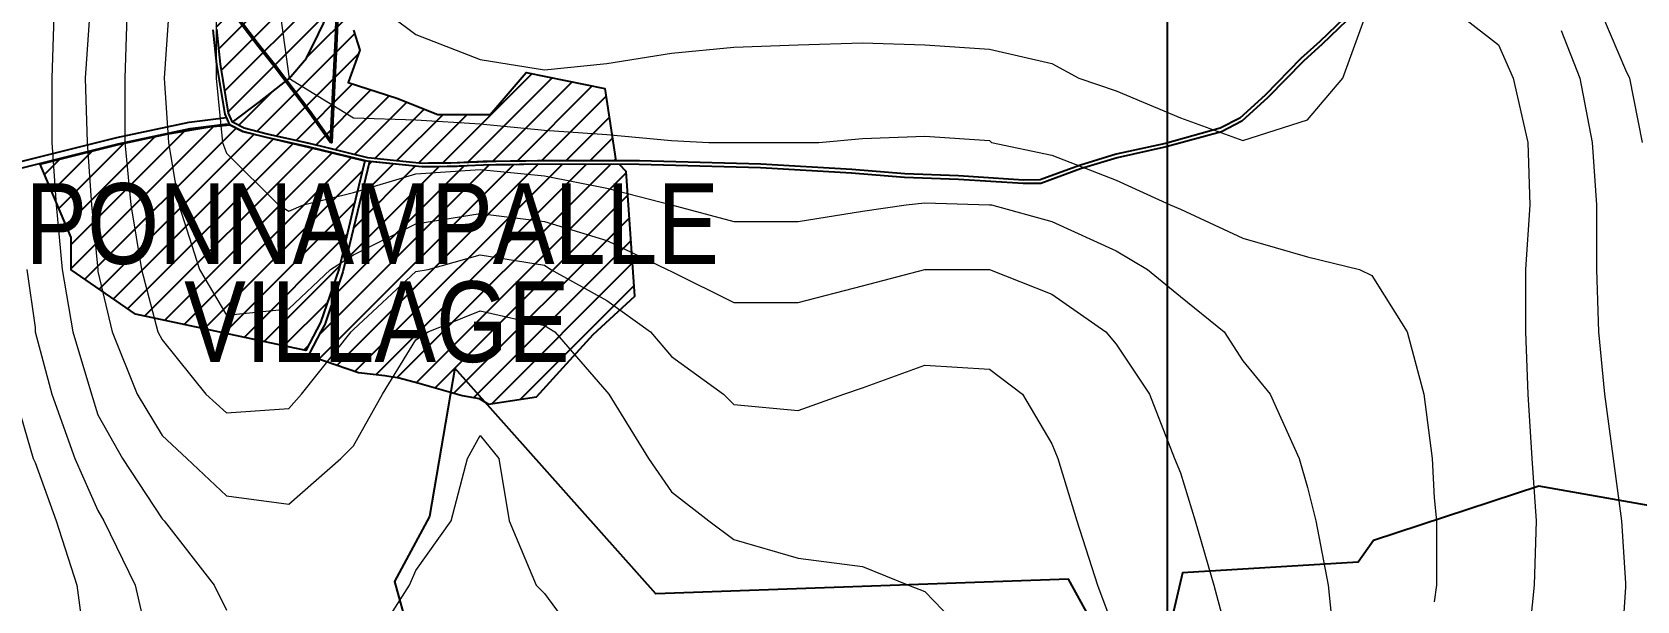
# Model space of a CAD drawing. Header units: metres. Extents: x 199095 to 216734, y 1644234 to 1657008.
# Drawn here: x 207445 to 208936, y 1648661 to 1649190 of the extents above; entities that cross this region are included whole.
import ezdxf

# ---------------------------------------------------------------- set-up
doc = ezdxf.new("R2010")
doc.units = ezdxf.units.M
for name, color, linetype in [('250 Ac', 10, 'Continuous'), ('BT Road', 7, 'Continuous'), ('C-ANNO-MATC-PATT', 7, 'Continuous'), ('GRID', 7, 'Continuous'), ('PONNAMPALLE VILLAGE', 253, 'Continuous')]:
    doc.layers.add(name, color=color, linetype=linetype)
doc.layers.add('CONTOURS', color=8, linetype='Continuous', lineweight=9)
doc.styles.get("Standard").update_dxf_attribs({"font": 'ARIALN.TTF'})

msp = doc.modelspace()

# ---------------------------------------------------------------- hatches: boundary and pattern name
at = {"layer": 'PONNAMPALLE VILLAGE'}
h = msp.add_hatch(dxfattribs=at)
h.set_pattern_fill('ANSI31', color=256, scale=5)
h.paths.add_polyline_path([(207734.6, 1649270), (207701.3, 1649275.5), (207673.8, 1649275.5), (207654.6, 1649255.5), (207609.7, 1649230), (207616.7, 1649192.3), (207619.2, 1649169), (207620.2, 1649160), (207624, 1649137.1), (207627.8, 1649114.3), (207629.6, 1649110.2), (207651.4, 1649126.7), (207668.4, 1649139.9), (207680.2, 1649149.1), (207696.2, 1649167.7), (207706.2, 1649188), (207717.3, 1649210.5), (207731.6, 1649238.2), (207742.7, 1649258.2), (207745.4, 1649262.9)])
h = msp.add_hatch(dxfattribs=at)
h.set_pattern_fill('ANSI31', color=256, scale=5)
h.paths.add_polyline_path([(207749.1, 1649260.5), (207754, 1649244.7), (207747.3, 1649214.2), (207743.7, 1649191.6), (207749.8, 1649173), (207739, 1649142.8), (207784, 1649128.3), (207822.1, 1649113.2), (207870.9, 1649113.2), (207904.2, 1649152.2), (207977.3, 1649137.3), (207987.6, 1649069.9), (207931.6, 1649070.1), (207876.4, 1649069.5), (207834.3, 1649068), (207813.5, 1649067.7), (207807.6, 1649067.6), (207757, 1649072.9), (207709.3, 1649084.6), (207690.3, 1649089), (207670.3, 1649093.4), (207662.4, 1649095.2), (207642.3, 1649100.4), (207631.4, 1649106.1), (207656.5, 1649125), (207683.6, 1649146.1), (207700, 1649165.3), (207711.2, 1649188.1), (207725.7, 1649217.5), (207730.2, 1649226.6), (207737.5, 1649239.6)])
h = msp.add_hatch(dxfattribs=at)
h.set_pattern_fill('ANSI31', color=256, scale=5)
h.paths.add_polyline_path([(207754.3, 1649070.1), (207743, 1649022.8), (207730.4, 1648970), (207721.8, 1648944.9), (207713.2, 1648919.7), (207699.4, 1648893.8), (207541.1, 1648927.4), (207481.6, 1648968.6), (207481.6, 1648998.8), (207452.6, 1649066.9), (207485.9, 1649075.3), (207525.5, 1649085.2), (207571.7, 1649095.1), (207610.2, 1649101.5), (207628.8, 1649103.6), (207641.1, 1649097.2), (207678.1, 1649088.3), (207711.2, 1649080.7)])
h = msp.add_hatch(dxfattribs=at)
h.set_pattern_fill('ANSI31', color=256, scale=5)
h.paths.add_polyline_path([(207869.3, 1648843.8), (207913.8, 1648850.5), (207966.6, 1648908.6), (208005.3, 1648944.2), (207997.3, 1649060.1), (207990.9, 1649066.6), (207914.8, 1649066.8), (207889.6, 1649066.4), (207876.1, 1649066.2), (207864.5, 1649066), (207849.5, 1649065.3), (207840.1, 1649064.9), (207830.8, 1649064.6), (207820.9, 1649064.5), (207807.4, 1649064.3), (207764.6, 1649068.7), (207758.6, 1649069.3), (207740.1, 1648992), (207733.8, 1648966.8), (207728.5, 1648951.1), (207722.2, 1648932.8), (207717.1, 1648918), (207713.6, 1648911.3), (207702.9, 1648891.3), (207707.1, 1648887.5), (207748.4, 1648873.4), (207773, 1648870.4), (207786.4, 1648868.4), (207803.5, 1648863.6), (207844.8, 1648851.8), (207860.6, 1648849.2)])

# ---------------------------------------------------------------- linework, layer by layer
at = {"linetype": 'ByBlock', "lineweight": 40, "flags": 128}
msp.add_lwpolyline([(207577.7, 1649279.7), (207651.9, 1649182.2), (207654.7, 1649178.6), (207670.7, 1649158.2), (207703.6, 1649115), (207723.2, 1649087.4), (207725.6, 1649139.9), (207727.7, 1649183.5), (207729.5, 1649231.1)], dxfattribs=at)
at = {"linetype": 'ByBlock', "lineweight": 9, "flags": 128}
msp.add_lwpolyline([(207729.5, 1649231.1), (207729.8, 1649247.5), (207731.2, 1649270.6), (207701.3, 1649275.5), (207673.8, 1649275.5), (207654.6, 1649255.5), (207613.8, 1649232.3), (207651.9, 1649182.2), (207654.7, 1649178.6), (207670.7, 1649158.2), (207703.6, 1649115), (207723.2, 1649087.4), (207725.6, 1649139.9), (207727.7, 1649183.5)], close=True, dxfattribs=at)
at = {"layer": '250 Ac', "linetype": 'ByBlock', "lineweight": 50, "flags": 128}
msp.add_lwpolyline([(207577.7, 1649279.7), (207651.9, 1649182.2), (207654.7, 1649178.6), (207670.7, 1649158.2), (207703.6, 1649115), (207723.2, 1649087.4), (207725.6, 1649139.9), (207727.7, 1649183.5), (207729.5, 1649231.1)], dxfattribs=at)
msp.add_lwpolyline([(207577.7, 1649279.7), (207651.9, 1649182.2), (207654.7, 1649178.6), (207670.7, 1649158.2), (207703.6, 1649115), (207723.2, 1649087.4), (207725.6, 1649139.9), (207727.7, 1649183.5), (207729.5, 1649231.1)], dxfattribs=at)
at = {"layer": 'BT Road', "flags": 128}
for points in [[(208682.1, 1649215), (208643.9, 1649178.6), (208626.5, 1649162.7), (208593.4, 1649128.8), (208569.4, 1649106.8), (208550.4, 1649097.1), (208499, 1649082.9), (208453.3, 1649072.9), (208419.5, 1649062.6), (208382.5, 1649049), (208366.2, 1649048.9), (208306, 1649052.8), (208255.8, 1649054.4), (208206.5, 1649058.7), (208122.1, 1649063.5), (208009.4, 1649066.5), (207914.8, 1649066.8), (207864.5, 1649066), (207834.4, 1649064.7), (207807.4, 1649064.3), (207756.4, 1649069.6), (207700.9, 1649083.2), (207661.6, 1649091.9), (207641.1, 1649097.2), (207628.8, 1649103.6), (207624.6, 1649113.3), (207616.9, 1649159.5), (207613.4, 1649191.8)], [(208679.6, 1649217.2), (208641.6, 1649181.1), (208624.2, 1649165.1), (208591, 1649131.2), (208567.4, 1649109.6), (208549.2, 1649100.3), (208498.2, 1649086.1), (208452.4, 1649076.2), (208418.5, 1649065.8), (208381.9, 1649052.3), (208366.3, 1649052.2), (208306.1, 1649056.1), (208256, 1649057.8), (208206.8, 1649062.1), (208122.3, 1649066.9), (208009.5, 1649069.9), (207914.8, 1649070.1), (207864.4, 1649069.4), (207834.3, 1649068), (207807.6, 1649067.6), (207757, 1649072.9), (207701.7, 1649086.5), (207662.4, 1649095.2), (207642.3, 1649100.4), (207631.4, 1649106.1), (207627.8, 1649114.3), (207620.2, 1649160), (207616.7, 1649192.3)], [(207419.9, 1649065.7), (207523.8, 1649091.7), (207591.2, 1649106), (207625.9, 1649110.3)], [(207422.2, 1649060.1), (207525.1, 1649085.9), (207592.2, 1649100.1), (207626.6, 1649104.4)]]:
    msp.add_lwpolyline(points, dxfattribs=at)
at = {"layer": 'C-ANNO-MATC-PATT', "flags": 128}
for points in [[(207838.1, 1648877.3), (207814.5, 1648739.4), (207781.9, 1648679), (207807.4, 1648587.3)], [(208435.1, 1648632.3), (208408.1, 1648681.3), (208024.6, 1648667.4), (207838.1, 1648877.3)], [(209217.1, 1648437.2), (209236.4, 1648698.6), (208845.1, 1648767.7), (208691.7, 1648717), (208677.5, 1648696.9), (208514.1, 1648687.1), (208505.9, 1648651)]]:
    msp.add_lwpolyline(points, dxfattribs=at)
at = {"layer": 'CONTOURS', "flags": 128}
for points in [[(207465.5, 1649204.8), (207463.6, 1649146.9), (207463.6, 1649087), (207467.5, 1649029), (207473.2, 1648969.1), (207482.9, 1648911.2), (207500.3, 1648853.2), (207506.1, 1648834), (207529.3, 1648793.4), (207566, 1648737.4), (207567.9, 1648735.5), (207614.2, 1648675.6), (207625.8, 1648652.4)], [(207498.4, 1649204.8), (207494.5, 1649146.9), (207496.4, 1649087), (207500.3, 1649029), (207506.1, 1648969.1), (207506.1, 1648967.2), (207519.6, 1648911.2), (207542.8, 1648853.2), (207566, 1648814.6), (207589.1, 1648793.4), (207625.8, 1648758.6), (207683.8, 1648750.9), (207732.1, 1648793.4), (207743.7, 1648805), (207770.7, 1648853.2), (207801.6, 1648903.5), (207813.2, 1648911.2), (207861.5, 1648930.5), (207921.4, 1648917), (207931, 1648911.2), (207979.3, 1648855.2), (207981.2, 1648853.2), (208017.9, 1648793.4), (208039.2, 1648762.5), (208074, 1648735.5), (208097.1, 1648718.1), (208157, 1648700.8), (208216.9, 1648693), (208259.4, 1648675.6), (208274.8, 1648669.8), (208325, 1648617.6)], [(207533.1, 1649204.8), (207531.2, 1649146.9), (207531.2, 1649087), (207537, 1649029), (207546.7, 1648969.1), (207562.1, 1648911.2), (207566, 1648903.5), (207606.5, 1648853.2), (207625.8, 1648835.9), (207683.8, 1648839.8), (207695.4, 1648853.2), (207741.7, 1648911.2), (207743.7, 1648913.1), (207801.6, 1648967.2), (207813.2, 1648969.1), (207861.5, 1648982.6), (207921.4, 1648973), (207927.2, 1648969.1), (207979.3, 1648940.1), (208019.9, 1648911.2), (208039.2, 1648888), (208087.5, 1648853.2), (208097.1, 1648843.6), (208157, 1648837.9), (208199.5, 1648853.2), (208216.9, 1648859.1), (208274.8, 1648880.2), (208334.7, 1648876.5), (208365.6, 1648853.2), (208392.7, 1648806.9), (208398.4, 1648793.4), (208415.8, 1648735.5), (208435.1, 1648675.6), (208452.5, 1648629.2)], [(207571.8, 1649204.8), (207567.9, 1649146.9), (207571.8, 1649087), (207581.4, 1649029), (207600.7, 1648969.1), (207625.8, 1648926.6), (207683.8, 1648932.5), (207722.4, 1648969.1), (207743.7, 1648982.6), (207801.6, 1649011.6), (207861.5, 1649021.2), (207921.4, 1649013.6), (207979.3, 1648996.1), (208035.3, 1648969.1), (208039.2, 1648967.2), (208097.1, 1648938.2), (208157, 1648938.2), (208216.9, 1648953.8), (208274.8, 1648969.1), (208334.7, 1648969.1), (208392.7, 1648946), (208442.9, 1648911.2), (208452.5, 1648899.6), (208483.4, 1648853.2), (208506.6, 1648793.4), (208512.4, 1648779.9), (208525.9, 1648735.5), (208543.3, 1648675.6), (208558.8, 1648617.6)], [(207616.2, 1649204.8), (207616.2, 1649146.9), (207622, 1649087), (207625.8, 1649077.2), (207674.1, 1649029), (207683.8, 1649023.2), (207697.3, 1649029), (207743.7, 1649040.6), (207801.6, 1649058), (207861.5, 1649061.9), (207921.4, 1649056), (207979.3, 1649044.5), (208039.2, 1649029), (208039.2, 1649029), (208097.1, 1649013.6), (208157, 1649013.6), (208216.9, 1649023.2), (208257.4, 1649029), (208274.8, 1649031), (208334.7, 1649029), (208336.6, 1649029), (208392.7, 1649013.6), (208452.5, 1648986.5), (208481.5, 1648969.1), (208512.4, 1648944), (208553, 1648911.2), (208570.3, 1648884.1), (208595.5, 1648853.2), (208622.5, 1648793.4), (208630.2, 1648766.4), (208638, 1648735.5), (208649.5, 1648675.6), (208655.3, 1648617.6)], [(207676.1, 1649204.8), (207683.8, 1649148.8), (207683.8, 1649146.9), (207743.7, 1649110.1), (207801.6, 1649108.2), (207861.5, 1649104.4), (207921.4, 1649098.5), (207979.3, 1649094.6), (208039.2, 1649088.9), (208074, 1649087), (208097.1, 1649087), (208157, 1649087), (208176.3, 1649087), (208216.9, 1649090.9), (208274.8, 1649092.8), (208334.7, 1649088.9), (208336.6, 1649087), (208392.7, 1649075.4), (208452.5, 1649052.2), (208502.8, 1649029), (208512.4, 1649025.1), (208570.3, 1648998.1), (208630.2, 1648980.8), (208678.5, 1648969.1), (208690.1, 1648963.4), (208722.9, 1648911.2), (208738.4, 1648853.2), (208746.1, 1648793.4), (208748, 1648756.8), (208750, 1648735.5), (208750, 1648675.6), (208748, 1648660.1)], [(207778.4, 1649204.8), (207801.6, 1649187.4), (207861.5, 1649164.2), (207921.4, 1649154.5), (207979.3, 1649160.4), (208039.2, 1649170), (208097.1, 1649175.8), (208157, 1649177.8), (208216.9, 1649179.6), (208274.8, 1649177.8), (208334.7, 1649173.9), (208392.7, 1649160.4), (208417.8, 1649146.9), (208452.5, 1649135.2), (208512.4, 1649110.1), (208570.3, 1649088.9), (208630.2, 1649108.2), (208663.1, 1649146.9), (208684.3, 1649204.8)], [(208773.2, 1649204.8), (208807.9, 1649177.8), (208821.4, 1649146.9), (208835, 1649087), (208836.9, 1649029), (208833, 1648969.1), (208833, 1648911.2), (208835, 1648853.2), (208838.8, 1648793.4), (208842.7, 1648735.5), (208840.8, 1648675.6), (208835, 1648617.6)], [(208865.9, 1649191.2), (208883.2, 1649146.9), (208894.8, 1649087), (208898.7, 1649029), (208898.7, 1648969.1), (208900.6, 1648911.2), (208906.4, 1648853.2), (208914.2, 1648793.4), (208921.9, 1648735.5), (208925.8, 1648677.5), (208925.8, 1648675.6), (208925.8, 1648673.6), (208921.9, 1648617.6)], [(208904.5, 1649204.8), (208925.8, 1649154.5), (208929.6, 1649146.9), (208941.2, 1649087)], [(207440.4, 1648969.1), (207448.1, 1648915.1), (207448.1, 1648911.2), (207463.6, 1648853.2), (207484.8, 1648793.4), (207506.1, 1648745.1), (207511.9, 1648735.5), (207540.9, 1648675.6), (207554.4, 1648617.6)], [(207428.8, 1648853.2), (207446.2, 1648793.4), (207448.1, 1648789.5), (207467.5, 1648735.5), (207486.8, 1648675.6), (207494.5, 1648617.6)], [(207759.1, 1648617.6), (207795.8, 1648675.6), (207801.6, 1648689.1), (207834.5, 1648735.5), (207849.9, 1648793.4), (207861.5, 1648814.6), (207878.9, 1648793.4), (207888.5, 1648735.5), (207913.6, 1648675.6), (207921.4, 1648667.9), (207958.1, 1648617.6)]]:
    msp.add_lwpolyline(points, dxfattribs=at)
at = {"layer": 'GRID'}
msp.add_line((208500, 1656500), (208500, 1646828), dxfattribs=at)
at = {"layer": 'PONNAMPALLE VILLAGE', "flags": 128}
for points in [[(207743.7, 1649191.6), (207749.8, 1649173), (207739, 1649142.8), (207784, 1649128.3), (207822.1, 1649113.2), (207870.9, 1649113.2), (207904.2, 1649152.2), (207977.3, 1649137.3), (207987.6, 1649069.9), (207931.6, 1649070.1), (207876.4, 1649069.5), (207834.3, 1649068), (207813.5, 1649067.7), (207807.6, 1649067.6), (207757, 1649072.9), (207709.3, 1649084.6), (207690.3, 1649089), (207670.3, 1649093.4), (207662.4, 1649095.2), (207642.3, 1649100.4), (207631.4, 1649106.1), (207656.5, 1649125), (207683.6, 1649146.1), (207700, 1649165.3), (207711.2, 1649188.1), (207725.7, 1649217.5)], [(207754.3, 1649070.1), (207743, 1649022.8), (207730.4, 1648970), (207721.8, 1648944.9), (207713.2, 1648919.7), (207699.4, 1648893.8), (207541.1, 1648927.4), (207481.6, 1648968.6), (207481.6, 1648998.8), (207452.6, 1649066.9), (207485.9, 1649075.3), (207525.5, 1649085.2), (207571.7, 1649095.1), (207610.2, 1649101.5), (207628.8, 1649103.6), (207641.1, 1649097.2), (207678.1, 1649088.3), (207711.2, 1649080.7), (207754.3, 1649070.1)], [(207869.3, 1648843.8), (207913.8, 1648850.5), (207966.6, 1648908.6), (208005.3, 1648944.2), (207997.3, 1649060.1), (207990.9, 1649066.6), (207914.8, 1649066.8), (207889.6, 1649066.4), (207876.1, 1649066.2), (207864.5, 1649066), (207849.5, 1649065.3), (207840.1, 1649064.9), (207830.8, 1649064.6), (207820.9, 1649064.5), (207807.4, 1649064.3), (207764.6, 1649068.7), (207758.6, 1649069.3), (207740.1, 1648992), (207733.8, 1648966.8), (207728.5, 1648951.1), (207722.2, 1648932.8), (207717.1, 1648918), (207713.6, 1648911.3), (207702.9, 1648891.3), (207707.1, 1648887.5), (207748.4, 1648873.4), (207773, 1648870.4), (207786.4, 1648868.4), (207803.5, 1648863.6), (207844.8, 1648851.8), (207860.6, 1648849.2), (207869.3, 1648843.8)]]:
    msp.add_lwpolyline(points, dxfattribs=at)

# ---------------------------------------------------------------- texts
at = {"layer": 'GRID', "linetype": 'Continuous'}
for s, p in [('PONNAMPALLE', (207439, 1648974.2, -208)), ('VILLAGE', (207586.5, 1648883, -208))]:
    msp.add_text(s, height=75, dxfattribs=at).set_placement(p)

doc.saveas('drawing.dxf')
